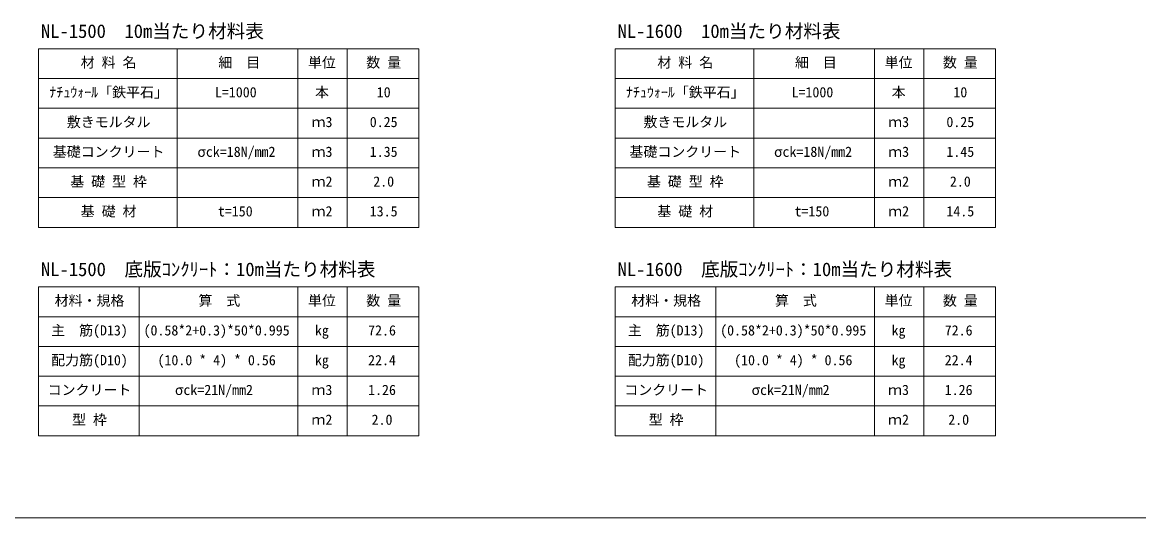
# Model space of a CAD drawing. Units: millimetres, scale not verified. Extents: x 5657 to 21657, y 2829 to 13829.
# Drawn here: x 11542 to 16343, y 2829 to 4958 of the extents above; entities that cross this region are included whole.
import ezdxf
from ezdxf.enums import TextEntityAlignment as Align

# ---------------------------------------------------------------- set-up
doc = ezdxf.new("R2010")
doc.units = ezdxf.units.MM
doc.layers.add('1', color=4, linetype='Continuous', lineweight=18)
doc.styles.add('ＭＳ ゴシック-5.0-0.0', font='')
doc.styles.get('ＭＳ ゴシック-5.0-0.0').set_extended_font_data('ＭＳ ゴシック-5.0-0.0')

msp = doc.modelspace()

# ---------------------------------------------------------------- linework, layer by layer
at = {"layer": '1'}
for p, q in [((11611.111, 4844.792), (13246.729, 4844.792)), ((11611.111, 4844.792), (11611.111, 4076.792)), ((12207.492, 4844.792), (12207.492, 4076.792)), ((12726.114, 4844.792), (12726.114, 4076.792)), ((12938.324, 4844.792), (12938.324, 4076.792)), ((13246.729, 4844.792), (13246.729, 4076.792)), ((14091.111, 4844.792), (15726.729, 4844.792)), ((14091.111, 4844.792), (14091.111, 4076.792)), ((14687.492, 4844.792), (14687.492, 4076.792)), ((15206.114, 4844.792), (15206.114, 4076.792)), ((15418.324, 4844.792), (15418.324, 4076.792)), ((15726.729, 4844.792), (15726.729, 4076.792)), ((11611.111, 4716.792), (13246.729, 4716.792)), ((14091.111, 4716.792), (15726.729, 4716.792)), ((11611.111, 4588.792), (13246.729, 4588.792)), ((14091.111, 4588.792), (15726.729, 4588.792)), ((11611.111, 4460.792), (13246.729, 4460.792)), ((14091.111, 4460.792), (15726.729, 4460.792)), ((11611.111, 4332.792), (13246.729, 4332.792)), ((14091.111, 4332.792), (15726.729, 4332.792)), ((11611.111, 4204.792), (13246.729, 4204.792)), ((14091.111, 4204.792), (15726.729, 4204.792)), ((11611.111, 4076.792), (13246.729, 4076.792)), ((14091.111, 4076.792), (15726.729, 4076.792)), ((11611.111, 3820.792), (13246.729, 3820.792)), ((11611.111, 3820.792), (11611.111, 3180.792)), ((12044.743, 3820.792), (12044.743, 3180.792)), ((12726.114, 3820.792), (12726.114, 3180.792)), ((12938.324, 3820.792), (12938.324, 3180.792)), ((13246.729, 3820.792), (13246.729, 3180.792)), ((14091.111, 3820.792), (15726.729, 3820.792)), ((14091.111, 3820.792), (14091.111, 3180.792)), ((14524.743, 3820.792), (14524.743, 3180.792)), ((15206.114, 3820.792), (15206.114, 3180.792)), ((15418.324, 3820.792), (15418.324, 3180.792)), ((15726.729, 3820.792), (15726.729, 3180.792)), ((11611.111, 3692.792), (13246.729, 3692.792)), ((14091.111, 3692.792), (15726.729, 3692.792)), ((11611.111, 3564.792), (13246.729, 3564.792)), ((14091.111, 3564.792), (15726.729, 3564.792)), ((11611.111, 3436.792), (13246.729, 3436.792)), ((14091.111, 3436.792), (15726.729, 3436.792)), ((11611.111, 3308.792), (13246.729, 3308.792)), ((14091.111, 3308.792), (15726.729, 3308.792)), ((11611.111, 3180.792), (13246.729, 3180.792)), ((14091.111, 3180.792), (15726.729, 3180.792)), ((21656.566, 2828.571), (5656.566, 2828.571))]:
    msp.add_line(p, q, dxfattribs=at)

# ---------------------------------------------------------------- texts
at = {"layer": '1', "color": 7, "style": 'ＭＳ ゴシック-5.0-0.0'}
for s, height, p in [('NL-1500  10m当たり材料表', 58.65, (11621.833, 4873.589)), ('NL-1600  10m当たり材料表', 58.65, (14101.833, 4873.589)), ('材 料 名', 43.99, (11792.932, 4750.792)), ('細\u3000目', 43.99, (12384.722, 4750.792)), ('単位', 43.99, (12770.636, 4750.792)), ('数 量', 43.99, (13020.948, 4750.792)), ('材 料 名', 43.99, (14272.932, 4750.792)), ('細\u3000目', 43.99, (14864.722, 4750.792)), ('単位', 43.99, (15250.636, 4750.792)), ('数 量', 43.99, (15500.948, 4750.792)), ('ﾅﾁｭｳｫｰﾙ「鉄平石」', 43.99, (11657.932, 4622.792)), ('L=1000', 43.99, (12369.968, 4622.792)), ('本', 43.99, (12800.636, 4622.792)), ('10', 43.99, (13065.948, 4622.792)), ('ﾅﾁｭｳｫｰﾙ「鉄平石」', 43.99, (14137.932, 4622.792)), ('L=1000', 43.99, (14849.968, 4622.792)), ('本', 43.99, (15280.636, 4622.792)), ('10', 43.99, (15545.948, 4622.792)), ('敷きモルタル', 43.99, (11732.932, 4494.792)), ('ｍ3', 43.99, (12785.636, 4494.792)), ('0.25', 43.99, (13035.948, 4494.792)), ('敷きモルタル', 43.99, (14212.932, 4494.792)), ('ｍ3', 43.99, (15265.636, 4494.792)), ('0.25', 43.99, (15515.948, 4494.792)), ('基礎コンクリート', 43.99, (11672.932, 4366.792)), ('σck=18N/mm2', 43.99, (12294.722, 4366.792)), ('ｍ3', 43.99, (12785.636, 4366.792)), ('1.35', 43.99, (13035.948, 4366.792)), ('基礎コンクリート', 43.99, (14152.932, 4366.792)), ('σck=18N/mm2', 43.99, (14774.722, 4366.792)), ('ｍ3', 43.99, (15265.636, 4366.792)), ('1.45', 43.99, (15515.948, 4366.792)), ('基 礎 型 枠', 43.99, (11747.932, 4238.792)), ('ｍ2', 43.99, (12785.636, 4238.792)), ('2.0', 43.99, (13050.948, 4238.792)), ('基 礎 型 枠', 43.99, (14227.932, 4238.792)), ('ｍ2', 43.99, (15265.636, 4238.792)), ('2.0', 43.99, (15530.948, 4238.792)), ('基 礎 材', 43.99, (11792.932, 4110.792)), ('t=150', 43.99, (12382.704, 4110.792)), ('ｍ2', 43.99, (12785.636, 4110.792)), ('13.5', 43.99, (13035.948, 4110.792)), ('基 礎 材', 43.99, (14272.932, 4110.792)), ('t=150', 43.99, (14862.704, 4110.792)), ('ｍ2', 43.99, (15265.636, 4110.792)), ('14.5', 43.99, (15515.948, 4110.792)), ('NL-1500  底版ｺﾝｸﾘｰﾄ：10m当たり材料表', 58.65, (11621.833, 3849.589)), ('NL-1600  底版ｺﾝｸﾘｰﾄ：10m当たり材料表', 58.65, (14101.833, 3849.589)), ('材料・規格', 43.99, (11680.744, 3726.792)), ('算\u3000式', 43.99, (12298.919, 3726.792)), ('単位', 43.99, (12770.636, 3726.792)), ('数 量', 43.99, (13020.948, 3726.792)), ('材料・規格', 43.99, (14160.744, 3726.792)), ('算\u3000式', 43.99, (14778.919, 3726.792)), ('単位', 43.99, (15250.636, 3726.792)), ('数 量', 43.99, (15500.948, 3726.792)), ('主\u3000筋(D13)', 43.99, (11665.744, 3598.792)), ('(0.58*2+0.3)*50*0.995', 43.99, (12062.976, 3598.792)), ('kg', 43.99, (12800.14, 3598.792)), ('72.6', 43.99, (13028.83, 3598.792)), ('主\u3000筋(D13)', 43.99, (14145.744, 3598.792)), ('(0.58*2+0.3)*50*0.995', 43.99, (14542.976, 3598.792)), ('kg', 43.99, (15280.14, 3598.792)), ('72.6', 43.99, (15508.83, 3598.792)), ('配力筋(D10)', 43.99, (11665.744, 3470.792)), ('(10.0 * 4) * 0.56', 43.99, (12122.976, 3470.792)), ('kg', 43.99, (12800.14, 3470.792)), ('22.4', 43.99, (13028.83, 3470.792)), ('配力筋(D10)', 43.99, (14145.744, 3470.792)), ('(10.0 * 4) * 0.56', 43.99, (14602.976, 3470.792)), ('kg', 43.99, (15280.14, 3470.792)), ('22.4', 43.99, (15508.83, 3470.792)), ('コンクリート', 43.99, (11650.744, 3342.792)), ('σck=21N/mm2', 43.99, (12197.976, 3342.792)), ('ｍ3', 43.99, (12785.14, 3342.792)), ('1.26', 43.99, (13028.83, 3342.792)), ('コンクリート', 43.99, (14130.744, 3342.792)), ('σck=21N/mm2', 43.99, (14677.976, 3342.792)), ('ｍ3', 43.99, (15265.14, 3342.792)), ('1.26', 43.99, (15508.83, 3342.792)), ('型 枠', 43.99, (11755.744, 3214.792)), ('ｍ2', 43.99, (12785.14, 3214.792)), ('2.0', 43.99, (13043.83, 3214.792)), ('型 枠', 43.99, (14235.744, 3214.792)), ('ｍ2', 43.99, (15265.14, 3214.792)), ('2.0', 43.99, (15523.83, 3214.792))]:
    msp.add_text(s, height=height, dxfattribs=at).set_placement(p, align=Align.BOTTOM_LEFT)

doc.saveas('drawing.dxf')
